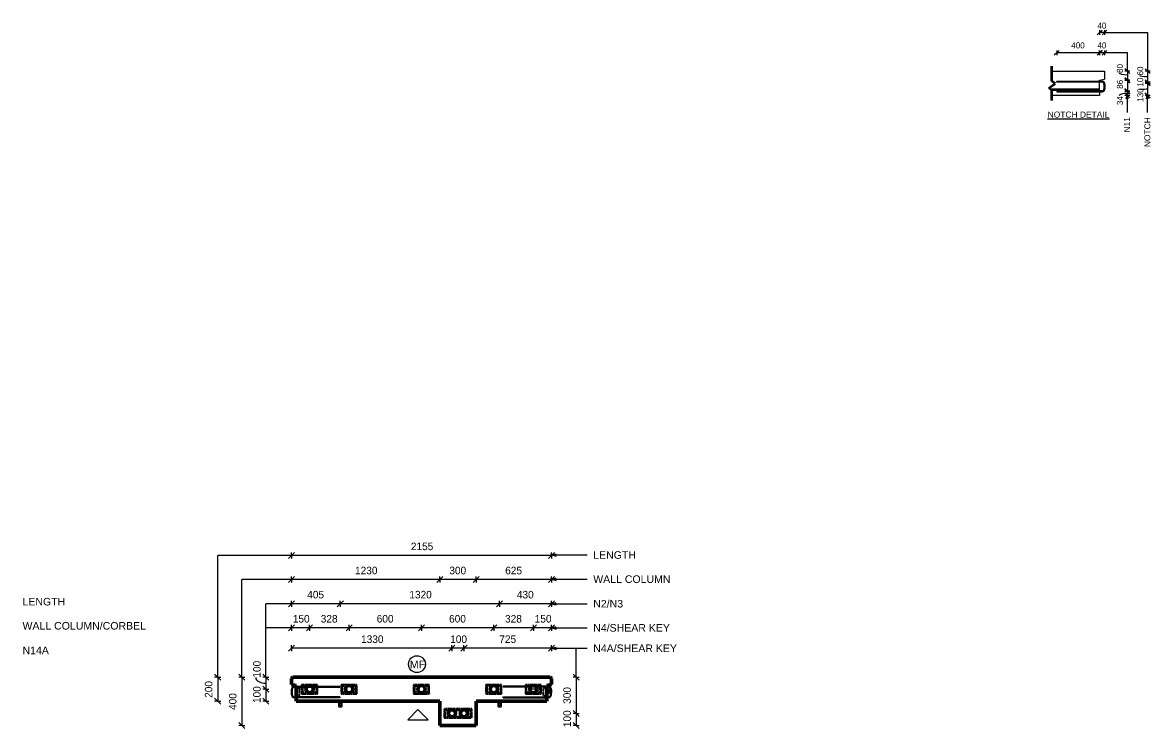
# Model space of a CAD drawing. Header units: millimetres. Extents: x 10540 to 36175, y -3467 to 18539.
# Drawn here: x 23626 to 32975, y 12689 to 18539 of the extents above; entities that cross this region are included whole.
import ezdxf

# ---------------------------------------------------------------- set-up
doc = ezdxf.new("R2010")
doc.units = ezdxf.units.MM
doc.linetypes.add('Dash', pattern=[6.36, 3.18, -3.18])
for name, color, linetype, lineweight in [('A-ANNO-DIMS', 211, 'Continuous', 9), ('A-ANNO-DIMS-25', 211, 'Continuous', 9), ('A-DETL', 90, 'Continuous', 18), ('A-DETL-MBND', 5, 'Continuous', 18), ('A-GENM', 13, 'Continuous', 18), ('A-WALL', 113, 'Continuous', 25), ('A-WALL-HDLN', 110, 'Dash', 25), ('G-ANNO-TEXT', 231, 'Continuous', 9), ('S-RBAR', 171, 'Continuous', 18)]:
    doc.layers.add(name, color=color, linetype=linetype, lineweight=lineweight)
doc.styles.add('Arial_1', font='arial.ttf', dxfattribs={"height": 62.5})
doc.styles.add('Arial_2', font='arial.ttf', dxfattribs={"height": 50})
doc.styles.add('Nirmala UI Semilight_1', font='NirmalaS.ttf', dxfattribs={"height": 62.5})
doc.styles.add('Nirmala UI Semilight_2', font='NirmalaS.ttf', dxfattribs={"height": 50})
doc.dimstyles.new('Arrow_Filled_-_2_5_NI_UI_3', dxfattribs={"dimscale": 304.8, "dimtxt": 65.460247, "dimasz": 0.164042, "dimexe": 0.082021, "dimexo": 0.0625, "dimgap": 0.082021, "dimtad": 1, "dimdec": 0, "dimzin": 0, "dimdsep": 46, "dimtxsty": 'Nirmala UI Semilight_1', "dimblk1": 'OBLIQUE', "dimblk2": 'OBLIQUE', "dimsah": 1, "dimcen": 0.09, "dimazin": 0, "dimtfac": 1, "dimtdec": 4, "dimtix": 1, "dimtmove": 0, "dimatfit": 3, "dimfxl": 0.082021, "dimfxlon": 1, "dimtvp": 1, "dimtolj": 1, "dimtzin": 0, "dimarcsym": 2})
doc.dimstyles.new('Arrow_Filled_-_2_5_NI_UI_4', dxfattribs={"dimscale": 304.8, "dimtxt": 65.460247, "dimasz": 0.164042, "dimexe": 0.082021, "dimexo": 0.0625, "dimgap": 0.082021, "dimtad": 1, "dimdec": 0, "dimzin": 0, "dimdsep": 46, "dimtxsty": 'Nirmala UI Semilight_1', "dimblk1": 'OBLIQUE', "dimblk2": 'OBLIQUE', "dimsah": 1, "dimcen": 0.09, "dimazin": 0, "dimtfac": 1, "dimtdec": 4, "dimtix": 1, "dimtmove": 1, "dimatfit": 3, "dimfxl": 0.082021, "dimfxlon": 1, "dimtvp": 1, "dimtolj": 1, "dimtzin": 0, "dimarcsym": 2})

# ---------------------------------------------------------------- blocks, each defined once
blk = doc.blocks.new('RR spread anchor face based - RR-SA-2_5-200-1726821-Elevation Top2')
at = {"layer": 'A-GENM'}
for p, q in [((16524.6, 12913.8), (16524.6, 12873.8)), ((16554.6, 12873.8), (16554.6, 12913.8)), ((16524.6, 12873.8), (16527.1, 12868.8)), ((16527.1, 12868.8), (16552.1, 12868.8)), ((16532.6, 12884.3), (16532.6, 12890.3)), ((16546.6, 12890.3), (16546.6, 12884.3)), ((16552.1, 12868.8), (16554.6, 12873.8))]:
    blk.add_line(p, q, dxfattribs=at)
for centre, start, end in [((16539.6, 12890.3), 0, 180), ((16539.6, 12884.3), 180, 0)]:
    blk.add_arc(centre, 7, start, end, dxfattribs=at)
blk = doc.blocks.new('RR spread anchor face based - RR-SA-2_5-200-2134315-Elevation Top2')
at = {"layer": 'A-GENM'}
for p, q in [((17845.1, 12913.8), (17845.1, 12873.8)), ((17875.1, 12873.8), (17875.1, 12913.8)), ((17845.1, 12873.8), (17847.6, 12868.8)), ((17847.6, 12868.8), (17872.6, 12868.8)), ((17853.1, 12884.3), (17853.1, 12890.3)), ((17867.1, 12890.3), (17867.1, 12884.3)), ((17872.6, 12868.8), (17875.1, 12873.8))]:
    blk.add_line(p, q, dxfattribs=at)
for centre, start, end in [((17860.1, 12890.3), 0, 180), ((17860.1, 12884.3), 180, 0)]:
    blk.add_arc(centre, 7, start, end, dxfattribs=at)
blk = doc.blocks.new('RR spread anchor face based - RR-SA-2_5-250-1726823-Elevation Top2')
at = {"layer": 'A-GENM'}
for p, q in [((18170, 13013.8), (18110.2, 13013.8)), ((18282.1, 13013.8), (18250.1, 13013.8)), ((18271.1, 13005.8), (18277.1, 13005.8)), ((18292.6, 13011.3), (18290.1, 13012.6)), ((18292.6, 12986.3), (18292.6, 13011.3)), ((18250.1, 12983.8), (18282.1, 12983.8)), ((18277.1, 12991.8), (18271.1, 12991.8)), ((18290.1, 12985.1), (18292.6, 12986.3))]:
    blk.add_line(p, q, dxfattribs=at)
for centre, start, end in [((18271.1, 12998.8), 90, 270), ((18277.1, 12998.8), 45, 90), ((18277.1, 12998.8), 270, 315)]:
    blk.add_arc(centre, 7, start, end, dxfattribs=at)
blk = doc.blocks.new('DIMBLOCK70-Elevation Top2')
at = {"layer": 'A-ANNO-DIMS-25'}
for p, q in [((27285.4, 13353.2), (27310.4, 13378.2)), ((27285.4, 13353.2), (27285.4, 13378.2)), ((28010.7, 13353.2), (28035.7, 13378.2)), ((28010.7, 13353.2), (28010.7, 13378.2)), ((27285.4, 13353.2), (27260.4, 13328.2)), ((28010.7, 13353.2), (27285.4, 13353.2)), ((27285.4, 13353.2), (27285.4, 13328.2)), ((28010.7, 13353.2), (27985.7, 13328.2)), ((28010.7, 13353.2), (28010.7, 13328.2))]:
    blk.add_line(p, q, dxfattribs=at)
at = {"layer": 'A-ANNO-DIMS-25', "color": 0, "insert": (27577.8, 13459.8), "char_height": 62.5, "width": 168.53, "attachment_point": 1, "line_spacing_factor": 1.142579, "style": 'Nirmala UI Semilight_1'}
blk.add_mtext('725', dxfattribs=at)
blk = doc.blocks.new('_Oblique')
at = {"color": 0, "linetype": 'ByBlock', "lineweight": -2}
blk.add_line((-0.5, -0.5), (0.5, 0.5), dxfattribs=at)
blk = doc.blocks.new('DIMBLOCK71-Elevation Top2')
at = {"layer": 'A-ANNO-DIMS-25'}
for p, q in [((27185.2, 13353.2), (27210.2, 13378.2)), ((27185.2, 13353.2), (27185.2, 13378.2)), ((27285.4, 13353.2), (27310.4, 13378.2)), ((27285.4, 13353.2), (27285.4, 13378.2)), ((27185.2, 13353.2), (27160.2, 13328.2)), ((27285.4, 13353.2), (27185.2, 13353.2)), ((27185.2, 13353.2), (27185.2, 13328.2)), ((27285.4, 13353.2), (27260.4, 13328.2)), ((27285.4, 13353.2), (27285.4, 13328.2))]:
    blk.add_line(p, q, dxfattribs=at)
at = {"layer": 'A-ANNO-DIMS-25', "color": 0, "insert": (27171, 13459.8), "char_height": 62.5, "width": 154.248, "attachment_point": 1, "line_spacing_factor": 1.142579, "style": 'Nirmala UI Semilight_1'}
blk.add_mtext('100', dxfattribs=at)
blk = doc.blocks.new('DIMBLOCK72-Elevation Top2')
at = {"layer": 'A-ANNO-DIMS-25'}
for p, q in [((25855.3, 13353.2), (25880.3, 13378.2)), ((25855.3, 13353.2), (25855.3, 13378.2)), ((27185.2, 13353.2), (27210.2, 13378.2)), ((27185.2, 13353.2), (27185.2, 13378.2)), ((25855.3, 13353.2), (25830.3, 13328.2)), ((27185.2, 13353.2), (25855.3, 13353.2)), ((25855.3, 13353.2), (25855.3, 13328.2)), ((27185.2, 13353.2), (27160.2, 13328.2)), ((27185.2, 13353.2), (27185.2, 13328.2))]:
    blk.add_line(p, q, dxfattribs=at)
at = {"layer": 'A-ANNO-DIMS-25', "color": 0, "insert": (26432.2, 13459.8), "char_height": 62.5, "width": 211.377, "attachment_point": 1, "line_spacing_factor": 1.142579, "style": 'Nirmala UI Semilight_1'}
blk.add_mtext('1330', dxfattribs=at)
blk = doc.blocks.new('DIMBLOCK73-Elevation Top2')
at = {"layer": 'A-ANNO-DIMS-25'}
for p, q in [((27860.7, 13522.4), (27835.7, 13497.4)), ((27860.7, 13522.4), (27885.7, 13547.4)), ((27860.7, 13522.4), (27860.7, 13547.4)), ((28010.7, 13522.4), (27860.7, 13522.4)), ((27860.7, 13522.4), (27860.7, 13497.4)), ((28010.7, 13522.4), (27985.7, 13497.4)), ((28010.7, 13522.4), (28035.7, 13547.4)), ((28010.7, 13522.4), (28010.7, 13547.4)), ((28010.7, 13522.4), (28010.7, 13497.4))]:
    blk.add_line(p, q, dxfattribs=at)
at = {"layer": 'A-ANNO-DIMS-25', "color": 0, "insert": (27871.4, 13628.9), "char_height": 62.5, "width": 154.248, "attachment_point": 1, "line_spacing_factor": 1.142579, "style": 'Nirmala UI Semilight_1'}
blk.add_mtext('150', dxfattribs=at)
blk = doc.blocks.new('DIMBLOCK74-Elevation Top2')
at = {"layer": 'A-ANNO-DIMS-25'}
for p, q in [((27533.2, 13522.4), (27508.2, 13497.4)), ((27533.2, 13522.4), (27558.2, 13547.4)), ((27533.2, 13522.4), (27533.2, 13547.4)), ((27860.7, 13522.4), (27533.2, 13522.4)), ((27533.2, 13522.4), (27533.2, 13497.4)), ((27860.7, 13522.4), (27835.7, 13497.4)), ((27860.7, 13522.4), (27885.7, 13547.4)), ((27860.7, 13522.4), (27860.7, 13547.4)), ((27860.7, 13522.4), (27860.7, 13497.4))]:
    blk.add_line(p, q, dxfattribs=at)
at = {"layer": 'A-ANNO-DIMS-25', "color": 0, "insert": (27625.5, 13628.9), "char_height": 62.5, "width": 171.387, "attachment_point": 1, "line_spacing_factor": 1.142579, "style": 'Nirmala UI Semilight_1'}
blk.add_mtext('328', dxfattribs=at)
blk = doc.blocks.new('DIMBLOCK75-Elevation Top2')
at = {"layer": 'A-ANNO-DIMS-25'}
for p, q in [((26933.2, 13522.4), (26908.2, 13497.4)), ((26933.2, 13522.4), (26958.2, 13547.4)), ((26933.2, 13522.4), (26933.2, 13547.4)), ((27533.2, 13522.4), (26933.2, 13522.4)), ((26933.2, 13522.4), (26933.2, 13497.4)), ((27533.2, 13522.4), (27508.2, 13497.4)), ((27533.2, 13522.4), (27558.2, 13547.4)), ((27533.2, 13522.4), (27533.2, 13547.4)), ((27533.2, 13522.4), (27533.2, 13497.4))]:
    blk.add_line(p, q, dxfattribs=at)
at = {"layer": 'A-ANNO-DIMS-25', "color": 0, "insert": (27161.8, 13628.9), "char_height": 62.5, "width": 171.387, "attachment_point": 1, "line_spacing_factor": 1.142579, "style": 'Nirmala UI Semilight_1'}
blk.add_mtext('600', dxfattribs=at)
blk = doc.blocks.new('DIMBLOCK76-Elevation Top2')
at = {"layer": 'A-ANNO-DIMS-25'}
for p, q in [((26333.2, 13522.4), (26308.2, 13497.4)), ((26333.2, 13522.4), (26358.2, 13547.4)), ((26333.2, 13522.4), (26333.2, 13547.4)), ((26933.2, 13522.4), (26333.2, 13522.4)), ((26333.2, 13522.4), (26333.2, 13497.4)), ((26933.2, 13522.4), (26908.2, 13497.4)), ((26933.2, 13522.4), (26958.2, 13547.4)), ((26933.2, 13522.4), (26933.2, 13547.4)), ((26933.2, 13522.4), (26933.2, 13497.4))]:
    blk.add_line(p, q, dxfattribs=at)
at = {"layer": 'A-ANNO-DIMS-25', "color": 0, "insert": (26561.8, 13628.9), "char_height": 62.5, "width": 171.387, "attachment_point": 1, "line_spacing_factor": 1.142579, "style": 'Nirmala UI Semilight_1'}
blk.add_mtext('600', dxfattribs=at)
blk = doc.blocks.new('DIMBLOCK77-Elevation Top2')
at = {"layer": 'A-ANNO-DIMS-25'}
for p, q in [((26005.7, 13522.4), (25980.7, 13497.4)), ((26005.7, 13522.4), (26030.7, 13547.4)), ((26005.7, 13522.4), (26005.7, 13547.4)), ((26333.2, 13522.4), (26005.7, 13522.4)), ((26005.7, 13522.4), (26005.7, 13497.4)), ((26333.2, 13522.4), (26308.2, 13497.4)), ((26333.2, 13522.4), (26358.2, 13547.4)), ((26333.2, 13522.4), (26333.2, 13547.4)), ((26333.2, 13522.4), (26333.2, 13497.4))]:
    blk.add_line(p, q, dxfattribs=at)
at = {"layer": 'A-ANNO-DIMS-25', "color": 0, "insert": (26098, 13628.9), "char_height": 62.5, "width": 171.387, "attachment_point": 1, "line_spacing_factor": 1.142579, "style": 'Nirmala UI Semilight_1'}
blk.add_mtext('328', dxfattribs=at)
blk = doc.blocks.new('DIMBLOCK78-Elevation Top2')
at = {"layer": 'A-ANNO-DIMS-25'}
for p, q in [((25855.3, 13522.4), (25830.3, 13497.4)), ((25855.3, 13522.4), (25880.3, 13547.4)), ((25855.3, 13522.4), (25855.3, 13547.4)), ((26005.7, 13522.4), (25855.3, 13522.4)), ((25855.3, 13522.4), (25855.3, 13497.4)), ((26005.7, 13522.4), (25980.7, 13497.4)), ((26005.7, 13522.4), (26030.7, 13547.4)), ((26005.7, 13522.4), (26005.7, 13547.4)), ((26005.7, 13522.4), (26005.7, 13497.4))]:
    blk.add_line(p, q, dxfattribs=at)
at = {"layer": 'A-ANNO-DIMS-25', "color": 0, "insert": (25866.2, 13628.9), "char_height": 62.5, "width": 154.248, "attachment_point": 1, "line_spacing_factor": 1.142579, "style": 'Nirmala UI Semilight_1'}
blk.add_mtext('150', dxfattribs=at)
blk = doc.blocks.new('DIMBLOCK79-Elevation Top2')
at = {"layer": 'A-ANNO-DIMS-25'}
for p, q in [((27580.7, 13722.4), (27605.7, 13747.4)), ((27580.7, 13722.4), (27580.7, 13747.4)), ((28010.7, 13722.4), (28035.7, 13747.4)), ((28010.7, 13722.4), (28010.7, 13747.4)), ((27580.7, 13722.4), (27555.7, 13697.4)), ((28010.7, 13722.4), (27580.7, 13722.4)), ((27580.7, 13722.4), (27580.7, 13697.4)), ((28010.7, 13722.4), (27985.7, 13697.4)), ((28010.7, 13722.4), (28010.7, 13697.4))]:
    blk.add_line(p, q, dxfattribs=at)
at = {"layer": 'A-ANNO-DIMS-25', "color": 0, "insert": (27723.7, 13828.9), "char_height": 62.5, "width": 172.815, "attachment_point": 1, "line_spacing_factor": 1.142579, "style": 'Nirmala UI Semilight_1'}
blk.add_mtext('430', dxfattribs=at)
blk = doc.blocks.new('DIMBLOCK80-Elevation Top2')
at = {"layer": 'A-ANNO-DIMS-25'}
for p, q in [((26260.3, 13722.4), (26285.3, 13747.4)), ((26260.3, 13722.4), (26260.3, 13747.4)), ((27580.7, 13722.4), (27605.7, 13747.4)), ((27580.7, 13722.4), (27580.7, 13747.4)), ((26260.3, 13722.4), (26235.3, 13697.4)), ((27580.7, 13722.4), (26260.3, 13722.4)), ((26260.3, 13722.4), (26260.3, 13697.4)), ((27580.7, 13722.4), (27555.7, 13697.4)), ((27580.7, 13722.4), (27580.7, 13697.4))]:
    blk.add_line(p, q, dxfattribs=at)
at = {"layer": 'A-ANNO-DIMS-25', "color": 0, "insert": (26832.4, 13828.9), "char_height": 62.5, "width": 211.377, "attachment_point": 1, "line_spacing_factor": 1.142579, "style": 'Nirmala UI Semilight_1'}
blk.add_mtext('1320', dxfattribs=at)
blk = doc.blocks.new('DIMBLOCK81-Elevation Top2')
at = {"layer": 'A-ANNO-DIMS-25'}
for p, q in [((25855.3, 13722.4), (25880.3, 13747.4)), ((25855.3, 13722.4), (25855.3, 13747.4)), ((26260.3, 13722.4), (26285.3, 13747.4)), ((26260.3, 13722.4), (26260.3, 13747.4)), ((25855.3, 13722.4), (25830.3, 13697.4)), ((26260.3, 13722.4), (25855.3, 13722.4)), ((25855.3, 13722.4), (25855.3, 13697.4)), ((26260.3, 13722.4), (26235.3, 13697.4)), ((26260.3, 13722.4), (26260.3, 13697.4))]:
    blk.add_line(p, q, dxfattribs=at)
at = {"layer": 'A-ANNO-DIMS-25', "color": 0, "insert": (25985.8, 13828.9), "char_height": 62.5, "width": 172.815, "attachment_point": 1, "line_spacing_factor": 1.142579, "style": 'Nirmala UI Semilight_1'}
blk.add_mtext('405', dxfattribs=at)
blk = doc.blocks.new('DIMBLOCK82-Elevation Top2')
at = {"layer": 'A-ANNO-DIMS-25'}
for p, q in [((27385.4, 13922.4), (27410.4, 13947.4)), ((27385.4, 13922.4), (27385.4, 13947.4)), ((28010.7, 13922.4), (28035.7, 13947.4)), ((28010.7, 13922.4), (28010.7, 13947.4)), ((27385.4, 13922.4), (27360.4, 13897.4)), ((28010.7, 13922.4), (27385.4, 13922.4)), ((27385.4, 13922.4), (27385.4, 13897.4)), ((28010.7, 13922.4), (27985.7, 13897.4)), ((28010.7, 13922.4), (28010.7, 13897.4))]:
    blk.add_line(p, q, dxfattribs=at)
at = {"layer": 'A-ANNO-DIMS-25', "color": 0, "insert": (27626.7, 14028.9), "char_height": 62.5, "width": 171.387, "attachment_point": 1, "line_spacing_factor": 1.142579, "style": 'Nirmala UI Semilight_1'}
blk.add_mtext('625', dxfattribs=at)
blk = doc.blocks.new('DIMBLOCK83-Elevation Top2')
at = {"layer": 'A-ANNO-DIMS-25'}
for p, q in [((27085.2, 13922.4), (27110.2, 13947.4)), ((27085.2, 13922.4), (27085.2, 13947.4)), ((27385.4, 13922.4), (27410.4, 13947.4)), ((27385.4, 13922.4), (27385.4, 13947.4)), ((27085.2, 13922.4), (27060.2, 13897.4)), ((27385.4, 13922.4), (27085.2, 13922.4)), ((27085.2, 13922.4), (27085.2, 13897.4)), ((27385.4, 13922.4), (27360.4, 13897.4)), ((27385.4, 13922.4), (27385.4, 13897.4))]:
    blk.add_line(p, q, dxfattribs=at)
at = {"layer": 'A-ANNO-DIMS-25', "color": 0, "insert": (27163.9, 14028.9), "char_height": 62.5, "width": 171.387, "attachment_point": 1, "line_spacing_factor": 1.142579, "style": 'Nirmala UI Semilight_1'}
blk.add_mtext('300', dxfattribs=at)
blk = doc.blocks.new('DIMBLOCK84-Elevation Top2')
at = {"layer": 'A-ANNO-DIMS-25'}
for p, q in [((25855.3, 13922.4), (25880.3, 13947.4)), ((25855.3, 13922.4), (25855.3, 13947.4)), ((27085.2, 13922.4), (27110.2, 13947.4)), ((27085.2, 13922.4), (27085.2, 13947.4)), ((25855.3, 13922.4), (25830.3, 13897.4)), ((27085.2, 13922.4), (25855.3, 13922.4)), ((25855.3, 13922.4), (25855.3, 13897.4)), ((27085.2, 13922.4), (27060.2, 13897.4)), ((27085.2, 13922.4), (27085.2, 13897.4))]:
    blk.add_line(p, q, dxfattribs=at)
at = {"layer": 'A-ANNO-DIMS-25', "color": 0, "insert": (26382.2, 14028.9), "char_height": 62.5, "width": 211.377, "attachment_point": 1, "line_spacing_factor": 1.142579, "style": 'Nirmala UI Semilight_1'}
blk.add_mtext('1230', dxfattribs=at)
blk = doc.blocks.new('DIMBLOCK85-Elevation Top2')
at = {"layer": 'A-ANNO-DIMS-25'}
for p, q in [((25855.3, 14122.4), (25830.3, 14097.4)), ((25855.3, 14122.4), (25880.3, 14147.4)), ((25855.3, 14122.4), (25855.3, 14147.4)), ((28010.7, 14122.4), (25855.3, 14122.4)), ((25855.3, 14122.4), (25855.3, 14097.4)), ((28010.7, 14122.4), (27985.7, 14097.4)), ((28010.7, 14122.4), (28035.7, 14147.4)), ((28010.7, 14122.4), (28010.7, 14147.4)), ((28010.7, 14122.4), (28010.7, 14097.4))]:
    blk.add_line(p, q, dxfattribs=at)
at = {"layer": 'A-ANNO-DIMS-25', "color": 0, "insert": (26844.9, 14228.9), "char_height": 62.5, "width": 211.377, "attachment_point": 1, "line_spacing_factor": 1.142579, "style": 'Nirmala UI Semilight_1'}
blk.add_mtext('2155', dxfattribs=at)
blk = doc.blocks.new('DIMBLOCK86-Elevation Top2')
at = {"layer": 'A-ANNO-DIMS-25'}
for p, q in [((28215.2, 13113.8), (28190.2, 13138.8)), ((28215.2, 13113.8), (28190.2, 13113.8)), ((28215.2, 13113.8), (28215.2, 12813.8)), ((28215.2, 13113.8), (28240.2, 13088.8)), ((28215.2, 13113.8), (28240.2, 13113.8)), ((28215.2, 12813.8), (28190.2, 12838.8)), ((28215.2, 12813.8), (28190.2, 12813.8)), ((28215.2, 12813.8), (28240.2, 12788.8)), ((28215.2, 12813.8), (28240.2, 12813.8))]:
    blk.add_line(p, q, dxfattribs=at)
at = {"layer": 'A-ANNO-DIMS-25', "color": 0, "insert": (28108.6, 12892.4), "char_height": 62.5, "width": 171.387, "attachment_point": 1, "rotation": 90, "line_spacing_factor": 1.142579, "style": 'Nirmala UI Semilight_1'}
blk.add_mtext('300', dxfattribs=at)
blk = doc.blocks.new('DIMBLOCK87-Elevation Top2')
at = {"layer": 'A-ANNO-DIMS-25'}
for p, q in [((28215.2, 12813.8), (28190.2, 12838.8)), ((28215.2, 12813.8), (28190.2, 12813.8)), ((28215.2, 12813.8), (28215.2, 12713.8)), ((28215.2, 12813.8), (28240.2, 12788.8)), ((28215.2, 12813.8), (28240.2, 12813.8)), ((28215.2, 12713.8), (28190.2, 12738.8)), ((28215.2, 12713.8), (28190.2, 12713.8)), ((28215.2, 12713.8), (28240.2, 12688.8)), ((28215.2, 12713.8), (28240.2, 12713.8))]:
    blk.add_line(p, q, dxfattribs=at)
at = {"layer": 'A-ANNO-DIMS-25', "color": 0, "insert": (28108.6, 12699.5), "char_height": 62.5, "width": 154.248, "attachment_point": 1, "rotation": 90, "line_spacing_factor": 1.142579, "style": 'Nirmala UI Semilight_1'}
blk.add_mtext('100', dxfattribs=at)
blk = doc.blocks.new('DIMBLOCK88-Elevation Top2')
at = {"layer": 'A-ANNO-DIMS-25'}
for p, q in [((25643.7, 13113.8), (25618.7, 13138.8)), ((25643.7, 13113.8), (25618.7, 13113.8)), ((25643.7, 13113.8), (25643.7, 13013.8)), ((25643.7, 13113.8), (25668.7, 13088.8)), ((25643.7, 13113.8), (25668.7, 13113.8)), ((25643.7, 13013.8), (25618.7, 13038.8)), ((25643.7, 13013.8), (25618.7, 13013.8)), ((25643.7, 13013.8), (25668.7, 12988.8)), ((25643.7, 13013.8), (25668.7, 13013.8))]:
    blk.add_line(p, q, dxfattribs=at)
blk.add_ellipse((25643.7, 13109.9), major_axis=(84.5, 0), ratio=0.545754, start_param=3.141593, end_param=4.712389, dxfattribs=at)
at = {"layer": 'A-ANNO-DIMS-25', "color": 0, "insert": (25537.2, 13109.9), "char_height": 62.5, "width": 154.248, "attachment_point": 1, "rotation": 90, "line_spacing_factor": 1.142579, "style": 'Nirmala UI Semilight_1'}
blk.add_mtext('100', dxfattribs=at)
blk = doc.blocks.new('DIMBLOCK89-Elevation Top2')
at = {"layer": 'A-ANNO-DIMS-25'}
for p, q in [((25643.7, 13013.8), (25618.7, 13038.8)), ((25643.7, 13013.8), (25618.7, 13013.8)), ((25643.7, 13013.8), (25643.7, 12913.8)), ((25643.7, 13013.8), (25668.7, 12988.8)), ((25643.7, 13013.8), (25668.7, 13013.8)), ((25643.7, 12913.8), (25618.7, 12938.8)), ((25643.7, 12913.8), (25618.7, 12913.8)), ((25643.7, 12913.8), (25668.7, 12888.8)), ((25643.7, 12913.8), (25668.7, 12913.8))]:
    blk.add_line(p, q, dxfattribs=at)
at = {"layer": 'A-ANNO-DIMS-25', "color": 0, "insert": (25537.2, 12899.5), "char_height": 62.5, "width": 154.248, "attachment_point": 1, "rotation": 90, "line_spacing_factor": 1.142579, "style": 'Nirmala UI Semilight_1'}
blk.add_mtext('100', dxfattribs=at)
blk = doc.blocks.new('DIMBLOCK90-Elevation Top2')
at = {"layer": 'A-ANNO-DIMS-25'}
for p, q in [((25443.7, 13113.8), (25418.7, 13138.8)), ((25443.7, 13113.8), (25418.7, 13113.8)), ((25443.7, 13113.8), (25443.7, 12713.8)), ((25443.7, 13113.8), (25468.7, 13088.8)), ((25443.7, 13113.8), (25468.7, 13113.8)), ((25443.7, 12713.8), (25418.7, 12738.8)), ((25443.7, 12713.8), (25418.7, 12713.8)), ((25443.7, 12713.8), (25468.7, 12688.8)), ((25443.7, 12713.8), (25468.7, 12713.8))]:
    blk.add_line(p, q, dxfattribs=at)
at = {"layer": 'A-ANNO-DIMS-25', "color": 0, "insert": (25337.2, 12841.8), "char_height": 62.5, "width": 172.815, "attachment_point": 1, "rotation": 90, "line_spacing_factor": 1.142579, "style": 'Nirmala UI Semilight_1'}
blk.add_mtext('400', dxfattribs=at)
blk = doc.blocks.new('DIMBLOCK91-Elevation Top2')
at = {"layer": 'A-ANNO-DIMS-25'}
for p, q in [((25243.7, 13113.8), (25218.7, 13138.8)), ((25243.7, 13113.8), (25218.7, 13113.8)), ((25243.7, 13113.8), (25243.7, 12913.8)), ((25243.7, 13113.8), (25268.7, 13088.8)), ((25243.7, 13113.8), (25268.7, 13113.8)), ((25243.7, 12913.8), (25218.7, 12938.8)), ((25243.7, 12913.8), (25218.7, 12913.8)), ((25243.7, 12913.8), (25268.7, 12888.8)), ((25243.7, 12913.8), (25268.7, 12913.8))]:
    blk.add_line(p, q, dxfattribs=at)
at = {"layer": 'A-ANNO-DIMS-25', "color": 0, "insert": (25137.2, 12942.4), "char_height": 62.5, "width": 171.387, "attachment_point": 1, "rotation": 90, "line_spacing_factor": 1.142579, "style": 'Nirmala UI Semilight_1'}
blk.add_mtext('200', dxfattribs=at)

msp = doc.modelspace()

# ---------------------------------------------------------------- linework, layer by layer
at = {"layer": 'A-DETL', "color": 7}
for p, q in [((32554, 18456.1), (32534, 18436.1)), ((32554, 18456.1), (32574, 18476.1)), ((32554, 18476.1), (32554, 18456.1)), ((32594, 18456.1), (32554, 18456.1)), ((32554, 18456.1), (32554, 18436.1)), ((32594, 18456.1), (32574, 18436.1)), ((32614, 18476.1), (32594, 18456.1)), ((32594, 18476.1), (32594, 18456.1)), ((32594, 18456.1), (32594, 18436.1)), ((32594, 18456.1), (32952.2, 18456.1)), ((32952.2, 18456.1), (32952.2, 18135.4)), ((32198, 18287.5), (32178, 18267.5)), ((32198, 18307.5), (32198, 18287.5)), ((32198, 18287.5), (32218, 18307.5)), ((32554, 18287.5), (32198, 18287.5)), ((32198, 18287.5), (32198, 18267.5)), ((32554, 18287.5), (32534, 18267.5)), ((32534, 18267.5), (32554, 18287.5)), ((32554, 18287.5), (32554, 18307.5)), ((32554, 18307.5), (32554, 18287.5)), ((32554, 18287.5), (32574, 18307.5)), ((32574, 18307.5), (32554, 18287.5)), ((32594, 18287.5), (32554, 18287.5)), ((32554, 18287.5), (32554, 18267.5)), ((32554, 18267.5), (32554, 18287.5)), ((32574, 18267.5), (32594, 18287.5)), ((32594, 18307.5), (32594, 18287.5)), ((32594, 18287.5), (32614, 18307.5)), ((32594, 18287.5), (32594, 18267.5)), ((32783.9, 18287.5), (32594, 18287.5)), ((32783.9, 18135.4), (32783.9, 18287.5)), ((32783.9, 18135.4), (32763.9, 18155.4)), ((32952.2, 18135.4), (32932.2, 18155.4)), ((32159, 18135.4), (32594, 18135.4)), ((32198, 18044.1), (32198, 18052.1)), ((32198, 18052.1), (32574, 18052.1)), ((32574, 18044.1), (32198, 18044.1)), ((32554, 18060.4), (32594, 18070.4)), ((32554, 17973.4), (32554, 18060.4)), ((32594, 18135.4), (32594, 18070.4)), ((32783.9, 18135.4), (32763.9, 18135.4)), ((32783.9, 18060.6), (32763.9, 18080.6)), ((32763.9, 18080.6), (32783.9, 18060.6)), ((32783.9, 18060.6), (32763.9, 18060.6)), ((32763.9, 18060.6), (32783.9, 18060.6)), ((32803.9, 18115.4), (32783.9, 18135.4)), ((32783.9, 18135.4), (32783.9, 18060.6)), ((32803.9, 18135.4), (32783.9, 18135.4)), ((32783.9, 18060.6), (32803.9, 18060.6)), ((32803.9, 18060.6), (32783.9, 18060.6)), ((32783.9, 18060.6), (32803.9, 18040.6)), ((32803.9, 18040.6), (32783.9, 18060.6)), ((32783.9, 18060.6), (32783.9, 17969.4)), ((32952.2, 18135.4), (32932.2, 18135.4)), ((32952.2, 18045.4), (32932.2, 18065.4)), ((32932.2, 18065.4), (32952.2, 18045.4)), ((32952.2, 18035.4), (32932.2, 18055.4)), ((32932.2, 18055.4), (32952.2, 18035.4)), ((32952.2, 18045.4), (32932.2, 18045.4)), ((32932.2, 18045.4), (32952.2, 18045.4)), ((32972.2, 18115.4), (32952.2, 18135.4)), ((32952.2, 18135.4), (32952.2, 18045.4)), ((32972.2, 18135.4), (32952.2, 18135.4)), ((32952.2, 18045.4), (32972.2, 18045.4)), ((32972.2, 18045.4), (32952.2, 18045.4)), ((32952.2, 18045.4), (32972.2, 18025.4)), ((32972.2, 18025.4), (32952.2, 18045.4)), ((32952.2, 18045.4), (32952.2, 18035.4)), ((32554, 17985.6), (32148, 17985.6)), ((32554, 17975.6), (32159, 17975.6)), ((32574, 17973.4), (32198, 17973.4)), ((32198, 17973.4), (32198, 17965.4)), ((32198, 17965.4), (32574, 17965.4)), ((32554, 17965.4), (32554, 17935.4)), ((32590, 18028.1), (32590, 17989.4)), ((32598, 18028.1), (32598, 17989.4)), ((32783.9, 17969.4), (32763.9, 17989.4)), ((32763.9, 17989.4), (32783.9, 17969.4)), ((32783.9, 17969.4), (32763.9, 17969.4)), ((32763.9, 17969.4), (32783.9, 17969.4)), ((32783.9, 17935.4), (32763.9, 17955.4)), ((32783.9, 17969.4), (32803.9, 17969.4)), ((32803.9, 17969.4), (32783.9, 17969.4)), ((32783.9, 17969.4), (32803.9, 17949.4)), ((32803.9, 17949.4), (32783.9, 17969.4)), ((32783.9, 17969.4), (32783.9, 17935.4)), ((32952.2, 18035.4), (32932.2, 18035.4)), ((32932.2, 18035.4), (32952.2, 18035.4)), ((32952.2, 17935.4), (32932.2, 17955.4)), ((32952.2, 18035.4), (32972.2, 18035.4)), ((32972.2, 18035.4), (32952.2, 18035.4)), ((32952.2, 18035.4), (32972.2, 18015.4)), ((32972.2, 18015.4), (32952.2, 18035.4)), ((32952.2, 18035.4), (32952.2, 17935.4)), ((32554, 17935.4), (32159, 17935.4)), ((32783.9, 17935.4), (32763.9, 17935.4)), ((32772.9, 17906.5), (32781, 17936.5)), ((32781, 17936.5), (32781, 17796)), ((32781, 17936.5), (32789, 17906.5)), ((32803.9, 17935.4), (32783.9, 17935.4)), ((32783.9, 17935.4), (32803.9, 17915.4)), ((32952.2, 17935.4), (32932.2, 17935.4)), ((32941.3, 17906.5), (32949.3, 17936.5)), ((32949.3, 17936.5), (32949.3, 17796)), ((32949.3, 17936.5), (32957.3, 17906.5)), ((32972.2, 17935.4), (32952.2, 17935.4)), ((32952.2, 17935.4), (32972.2, 17915.4)), ((32781, 17796), (32781, 17794.6)), ((32949.3, 17796), (32949.3, 17794.7))]:
    msp.add_line(p, q, dxfattribs=at)
at = {"layer": 'A-DETL', "color": 250, "lineweight": 35}
for p, q in [((32159, 18053.5), (32159, 18177.5)), ((32184.4, 18034.5), (32159, 18053.5)), ((32133.6, 17996.4), (32184.4, 18034.5)), ((32159, 17977.3), (32133.6, 17996.4)), ((32159, 17892.3), (32159, 17977.3))]:
    msp.add_line(p, q, dxfattribs=at)
at = {"layer": 'A-DETL', "color": 7}
for centre, radius, start, end in [((32574, 18028.1), 24, 0, 90), ((32574, 18028.1), 16, 0, 90), ((32574, 17989.4), 16, 270, 0), ((32574, 17989.4), 24, 270, 0)]:
    msp.add_arc(centre, radius, start, end, dxfattribs=at)
for centre, ratio, start_param, end_param in [((32783.9, 18120.9), 0.209345, 3.141593, 4.712389), ((32952.2, 18100.5), 0.149102, 3.141593, 4.712389), ((32783.9, 17931.8), 0.305683, 1.570796, 3.141593), ((32952.2, 17984.5), 0.013219, 1.570796, 3.141593)]:
    msp.add_ellipse(centre, major_axis=(67.6, 0), ratio=ratio, start_param=start_param, end_param=end_param, dxfattribs=at)
at = {"layer": 'A-DETL-MBND'}
for p, q in [((25243.7, 13113.8), (25243.7, 14122.4)), ((25855.3, 14122.4), (25243.7, 14122.4)), ((25443.7, 13113.8), (25443.7, 13922.4)), ((25855.3, 13922.4), (25443.7, 13922.4)), ((25643.7, 13113.8), (25643.7, 13722.4)), ((25855.3, 13722.4), (25643.7, 13722.4)), ((25855.3, 13522.4), (25643.7, 13522.4)), ((28215.2, 13113.8), (28215.2, 13353.8)), ((26903.5, 12844.5), (26818.7, 12759.7)), ((26988.4, 12759.7), (26903.5, 12844.5)), ((26818.7, 12759.7), (26988.4, 12759.7))]:
    msp.add_line(p, q, dxfattribs=at)
msp.add_circle((26895.5, 13221.1), 70, dxfattribs=at)
at = {"layer": 'A-WALL', "lineweight": 50}
for p, q in [((25865.3, 13113.8), (25855.3, 13103.8)), ((25855.3, 13103.8), (25855.3, 13053.8)), ((28000.7, 13113.8), (25865.3, 13113.8)), ((28010.7, 13103.8), (28000.7, 13113.8)), ((28010.7, 13053.8), (28010.7, 13103.8)), ((25855.3, 13053.8), (25895.3, 13043.8)), ((25895.3, 13043.8), (25895.3, 13037.8)), ((25895.3, 13029.8), (25895.3, 12951.7)), ((27970.7, 13043.8), (28010.7, 13053.8)), ((27970.7, 13037.8), (27970.7, 13043.8)), ((27970.7, 12951.7), (27970.7, 13029.8)), ((25895.3, 12943.7), (25895.3, 12913.8)), ((25895.3, 12913.8), (27085.2, 12913.8)), ((27085.2, 12913.8), (27085.2, 12713.8)), ((27385.4, 12913.8), (27970.7, 12913.8)), ((27385.4, 12713.8), (27385.4, 12913.8)), ((27970.7, 12913.8), (27970.7, 12943.7)), ((27085.2, 12713.8), (27385.4, 12713.8))]:
    msp.add_line(p, q, dxfattribs=at)
for centre, start, end in [((26005.7, 13013.8), 147.51595, 270), ((26005.7, 13013.8), 90, 126), ((26005.7, 13013.8), 54, 90), ((26005.7, 13013.8), 270, 32.48405), ((26333.2, 13013.8), 90, 270), ((26333.2, 13013.8), 270, 90), ((26933.2, 13013.8), 90, 270), ((26933.2, 13013.8), 270, 90), ((27533.2, 13013.8), 90, 270), ((27533.2, 13013.8), 270, 90), ((27860.7, 13013.8), 147.51595, 270), ((27860.7, 13013.8), 90, 126), ((27860.7, 13013.8), 54, 90), ((27860.7, 13013.8), 270, 32.48405), ((27185.2, 12813.8), 90, 270), ((27185.2, 12813.8), 270, 90), ((27285.4, 12813.8), 90, 270), ((27285.4, 12813.8), 270, 90)]:
    msp.add_arc(centre, 30, start, end, dxfattribs=at)
at = {"layer": 'A-WALL-HDLN'}
for p, q in [((25899, 13029.8), (25920.3, 13021.3)), ((25920.3, 13021.3), (25920.3, 12961.3)), ((26069.8, 13051.3), (25939.8, 13051.3)), ((25939.8, 13051.3), (25939.8, 13037.8)), ((25949.8, 13041.3), (25939.8, 13051.3)), ((25939.8, 13029.8), (25939.8, 12976.3)), ((25949.8, 13041.3), (25993.7, 13041.3)), ((25949.8, 13037.8), (25949.8, 13041.3)), ((25949.8, 12986.3), (25949.8, 13029.8)), ((26017.7, 13041.3), (26059.8, 13041.3)), ((26059.8, 13041.3), (26069.8, 13051.3)), ((26059.8, 13041.3), (26059.8, 13037.8)), ((26059.8, 13029.8), (26059.8, 12986.3)), ((26069.8, 13037.8), (26069.8, 13051.3)), ((26069.8, 12976.3), (26069.8, 13029.8)), ((26397.3, 13051.3), (26267.3, 13051.3)), ((26267.3, 13051.3), (26267.3, 12976.3)), ((26277.3, 13041.3), (26267.3, 13051.3)), ((26277.3, 13041.3), (26321.2, 13041.3)), ((26277.3, 12986.3), (26277.3, 13041.3)), ((26345.2, 13041.3), (26387.3, 13041.3)), ((26387.3, 13041.3), (26397.3, 13051.3)), ((26387.3, 13041.3), (26387.3, 12986.3)), ((26397.3, 12976.3), (26397.3, 13051.3)), ((26997.3, 13051.3), (26867.3, 13051.3)), ((26867.3, 13051.3), (26867.3, 12976.3)), ((26877.3, 13041.3), (26867.3, 13051.3)), ((26877.3, 13041.3), (26921.2, 13041.3)), ((26877.3, 12986.3), (26877.3, 13041.3)), ((26945.2, 13041.3), (26987.3, 13041.3)), ((26987.3, 13041.3), (26997.3, 13051.3)), ((26987.3, 13041.3), (26987.3, 12986.3)), ((26997.3, 12976.3), (26997.3, 13051.3)), ((27597.3, 13051.3), (27467.3, 13051.3)), ((27467.3, 13051.3), (27467.3, 12976.3)), ((27477.3, 13041.3), (27467.3, 13051.3)), ((27477.3, 13041.3), (27521.2, 13041.3)), ((27477.3, 12986.3), (27477.3, 13041.3)), ((27545.2, 13041.3), (27587.3, 13041.3)), ((27587.3, 13041.3), (27597.3, 13051.3)), ((27587.3, 13041.3), (27587.3, 12986.3)), ((27597.3, 12976.3), (27597.3, 13051.3)), ((27924.8, 13051.3), (27794.8, 13051.3)), ((27794.8, 13051.3), (27794.8, 13037.8)), ((27804.8, 13041.3), (27794.8, 13051.3)), ((27794.8, 13029.8), (27794.8, 12976.3)), ((27804.8, 13041.3), (27848.7, 13041.3)), ((27804.8, 13037.8), (27804.8, 13041.3)), ((27804.8, 12986.3), (27804.8, 13029.8)), ((27872.7, 13041.3), (27914.8, 13041.3)), ((27914.8, 13041.3), (27924.8, 13051.3)), ((27914.8, 13041.3), (27914.8, 13037.8)), ((27914.8, 13029.8), (27914.8, 12986.3)), ((27924.8, 13037.8), (27924.8, 13051.3)), ((27924.8, 12976.3), (27924.8, 13029.8)), ((27945.7, 13021.3), (27967, 13029.8)), ((27945.7, 12961.3), (27945.7, 13021.3)), ((25920.3, 12961.3), (25896.2, 12951.7)), ((25939.8, 12976.3), (25949.8, 12986.3)), ((25939.8, 12976.3), (26069.8, 12976.3)), ((25993.7, 12986.3), (25949.8, 12986.3)), ((26059.8, 12986.3), (26017.7, 12986.3)), ((26059.8, 12986.3), (26069.8, 12976.3)), ((26267.3, 12976.3), (26277.3, 12986.3)), ((26267.3, 12976.3), (26397.3, 12976.3)), ((26321.2, 12986.3), (26277.3, 12986.3)), ((26387.3, 12986.3), (26345.2, 12986.3)), ((26387.3, 12986.3), (26397.3, 12976.3)), ((26867.3, 12976.3), (26877.3, 12986.3)), ((26867.3, 12976.3), (26997.3, 12976.3)), ((26921.2, 12986.3), (26877.3, 12986.3)), ((26987.3, 12986.3), (26945.2, 12986.3)), ((26987.3, 12986.3), (26997.3, 12976.3)), ((27467.3, 12976.3), (27477.3, 12986.3)), ((27467.3, 12976.3), (27597.3, 12976.3)), ((27521.2, 12986.3), (27477.3, 12986.3)), ((27587.3, 12986.3), (27545.2, 12986.3)), ((27587.3, 12986.3), (27597.3, 12976.3)), ((27794.8, 12976.3), (27804.8, 12986.3)), ((27794.8, 12976.3), (27924.8, 12976.3)), ((27848.7, 12986.3), (27804.8, 12986.3)), ((27914.8, 12986.3), (27872.7, 12986.3)), ((27914.8, 12986.3), (27924.8, 12976.3)), ((27969.8, 12951.7), (27945.7, 12961.3)), ((27350.4, 12851.3), (27120.2, 12851.3)), ((27120.2, 12851.3), (27120.2, 12776.3)), ((27130.2, 12841.3), (27120.2, 12851.3)), ((27130.2, 12841.3), (27173.2, 12841.3)), ((27130.2, 12786.3), (27130.2, 12841.3)), ((27197.2, 12841.3), (27273.4, 12841.3)), ((27297.4, 12841.3), (27340.4, 12841.3)), ((27350.4, 12851.3), (27340.4, 12841.3)), ((27340.4, 12841.3), (27340.4, 12786.3)), ((27350.4, 12776.3), (27350.4, 12851.3)), ((27120.2, 12776.3), (27130.2, 12786.3)), ((27120.2, 12776.3), (27350.4, 12776.3)), ((27173.2, 12786.3), (27130.2, 12786.3)), ((27273.4, 12786.3), (27197.2, 12786.3)), ((27340.4, 12786.3), (27297.4, 12786.3)), ((27340.4, 12786.3), (27350.4, 12776.3))]:
    msp.add_line(p, q, dxfattribs=at)
at = {"layer": 'G-ANNO-TEXT', "color": 10}
for p, q in [((28010.7, 14126.2), (28048.2, 14136.2)), ((28010.7, 14126.2), (28048.2, 14116.1)), ((28010.7, 14126.2), (28306.6, 14126.2)), ((28010.7, 13926.2), (28048.2, 13936.2)), ((28010.7, 13926.2), (28048.2, 13916.1)), ((28010.7, 13926.2), (28306.6, 13926.2)), ((28010.7, 13722.4), (28048.2, 13732.5)), ((28010.7, 13722.4), (28048.2, 13712.4)), ((28010.7, 13722.4), (28306.7, 13722.4)), ((28010.7, 13522.3), (28048.2, 13532.4)), ((28010.7, 13522.3), (28048.2, 13512.3)), ((28010.7, 13522.3), (28306.7, 13522.3)), ((28010.7, 13353.2), (28048.2, 13363.3)), ((28010.7, 13353.2), (28048.2, 13343.2)), ((28010.7, 13353.2), (28306.7, 13353.2))]:
    msp.add_line(p, q, dxfattribs=at)
at = {"layer": 'S-RBAR'}
for p, q in [((25855.3, 12967.7), (25855.3, 13013.8)), ((25863.3, 12967.7), (25863.3, 13013.8)), ((25879.3, 13037.8), (26255.3, 13037.8)), ((25879.3, 13029.8), (26255.3, 13029.8)), ((26255.3, 13029.8), (26255.3, 13037.8)), ((27986.7, 13037.8), (27610.7, 13037.8)), ((27610.7, 13037.8), (27610.7, 13029.8)), ((27986.7, 13029.8), (27610.7, 13029.8)), ((28002.7, 12967.7), (28002.7, 13013.8)), ((28010.7, 12967.7), (28010.7, 13013.8)), ((26255.3, 12951.7), (25879.3, 12951.7)), ((26255.3, 12943.7), (25879.3, 12943.7)), ((26255.3, 12951.7), (26255.3, 12943.7)), ((27610.7, 12951.7), (27986.7, 12951.7)), ((27610.7, 12943.7), (27610.7, 12951.7)), ((27610.7, 12943.7), (27986.7, 12943.7))]:
    msp.add_line(p, q, dxfattribs=at)
for centre, radius, start, end in [((25879.3, 13013.8), 24, 90, 180), ((25879.3, 13013.8), 16, 90, 180), ((27986.7, 13013.8), 24, 0, 90), ((27986.7, 13013.8), 16, 0, 90), ((25879.3, 12967.7), 24, 180, 270), ((25879.3, 12967.7), 16, 180, 270), ((27986.7, 12967.7), 16, 270, 0), ((27986.7, 12967.7), 24, 270, 360)]:
    msp.add_arc(centre, radius, start, end, dxfattribs=at)

# ---------------------------------------------------------------- block references
at = {"layer": 'A-GENM'}
for name in ['RR spread anchor face based - RR-SA-2_5-250-1726823-Elevation Top2', 'RR spread anchor face based - RR-SA-2_5-200-1726821-Elevation Top2', 'RR spread anchor face based - RR-SA-2_5-200-2134315-Elevation Top2']:
    msp.add_blockref(name, (9720.6, 0), dxfattribs=at)

# ---------------------------------------------------------------- texts
at = {"layer": 'G-ANNO-TEXT', "color": 7, "char_height": 50, "attachment_point": 1}
for s, insert, width, style in [('40', (32535.4, 18538), 91.392, 'Nirmala UI Semilight_2'), ('400', (32318.8, 18374.4), 136.287, 'Nirmala UI Semilight_2'), ('40', (32535.4, 18374.4), 91.392, 'Nirmala UI Semilight_2'), ('\\LNOTCH DETAIL', (32123.1, 17801.3), 622.11, 'Arial_2')]:
    msp.add_mtext(s, dxfattribs=dict(at, insert=insert, width=width, style=style))
at = {"layer": 'G-ANNO-TEXT', "color": 7, "attachment_point": 1}
for s, insert, char_height, width, rotation, style in [('80', (32697, 18120.9), 50, 89.789, 90, 'Nirmala UI Semilight_2'), ('60', (32865.3, 18100.5), 50, 89.789, 90, 'Nirmala UI Semilight_2'), ('86', (32697, 17989.8), 50, 89.789, 90, 'Nirmala UI Semilight_2'), ('10', (32865.3, 18008.1), 50, 76.962, 90, 'Nirmala UI Semilight_2'), ('130', (32865.3, 17881.7), 50, 121.856, 90, 'Nirmala UI Semilight_2'), ('34', (32697, 17854.6), 50, 91.392, 90, 'Nirmala UI Semilight_2'), ('N11', (32756.2, 17627.6), 50, 153.924, 90, 'Arial_2'), ('NOTCH', (32924.6, 17506), 50, 301.435, 90, 'Arial_2'), ('LENGTH', (28356.6, 14157.4), 62.5, 428.903, 0.00066, 'Arial_1'), ('WALL COLUMN', (28356.6, 13957.4), 62.5, 775.633, 0.00066, 'Arial_1'), ('LENGTH', (23625.9, 13770.6), 62.5, 428.903, 0.00066, 'Arial_1'), ('N2/N3', (28356.7, 13753.7), 62.5, 298.629, 0.00066, 'Arial_1'), ('WALL COLUMN/CORBEL', (23625.9, 13570.6), 62.5, 1238.607, 0.00066, 'Arial_1'), ('N4/SHEAR KEY', (28356.7, 13553.6), 62.5, 767.616, 0.00066, 'Arial_1'), ('N4A/SHEAR KEY', (28356.7, 13384.5), 62.5, 837.763, 0.00066, 'Arial_1'), ('N14A', (23625.9, 13366.8), 62.5, 262.553, 0.00066, 'Arial_1'), ('MF', (26837, 13250.6), 62.5, 150.316, 0.00066, 'Arial_1')]:
    msp.add_mtext(s, dxfattribs=dict(at, insert=insert, char_height=char_height, width=width, rotation=rotation, style=style))

# ---------------------------------------------------------------- dimensions: what is measured, and where the dimension line sits
at = {"layer": 'A-ANNO-DIMS'}
for base, p1, p2, angle, override, picture, middle in [((25855.3, 14122.4), (28010.7, 14097.4), (25855.3, 14097.4), 0, {"dimpost": '<>', "dimfxl": 2155.431731}, 'DIMBLOCK85-Elevation Top2', (26933, 14179.9)), ((25855.3, 13922.4), (27085.2, 13897.4), (25855.3, 13897.4), 0, {"dimpost": '<>', "dimfxl": 1229.931731}, 'DIMBLOCK84-Elevation Top2', (26470.2, 13979.9)), ((27085.2, 13922.4), (27385.4, 13897.4), (27085.2, 13897.4), 0, {"dimpost": '<>', "dimfxl": 300.215714}, 'DIMBLOCK83-Elevation Top2', (27235.3, 13979.7)), ((27385.4, 13922.4), (28010.7, 13897.4), (27385.4, 13897.4), 0, {"dimpost": '<>', "dimfxl": 625.284286}, 'DIMBLOCK82-Elevation Top2', (27698.1, 13979.7)), ((25855.3, 13722.4), (26260.3, 13697.4), (25855.3, 13697.4), 0, {"dimpost": '<>', "dimfxl": 404.997957}, 'DIMBLOCK81-Elevation Top2', (26057.8, 13779.7)), ((26260.3, 13722.4), (27580.7, 13697.4), (26260.3, 13697.4), 0, {"dimpost": '<>', "dimfxl": 1320.435817}, 'DIMBLOCK80-Elevation Top2', (26920.5, 13779.9)), ((27580.7, 13722.4), (28010.7, 13697.4), (27580.7, 13697.4), 0, {"dimpost": '<>', "dimfxl": 429.997957}, 'DIMBLOCK79-Elevation Top2', (27795.7, 13779.7)), ((25855.3, 13522.4), (26005.7, 13497.4), (25855.3, 13497.4), 0, {"dimpost": '<>', "dimfxl": 150.431731}, 'DIMBLOCK78-Elevation Top2', (25930.5, 13579.9)), ((26005.7090759, 13522.3949829), (26333.2090759, 13497.3949829), (26005.7090759, 13497.3949829), 0, {"dimpost": '<>', "dimfxl": 327.5}, 'DIMBLOCK77-Elevation Top2', (26169.4590759, 13579.7128002)), ((26333.2, 13522.4), (26933.2, 13497.4), (26333.2, 13497.4), 0, {"dimpost": '<>', "dimfxl": 600}, 'DIMBLOCK76-Elevation Top2', (26633.2, 13579.7)), ((26933.2, 13522.4), (27533.2, 13497.4), (26933.2, 13497.4), 0, {"dimpost": '<>', "dimfxl": 600}, 'DIMBLOCK75-Elevation Top2', (27233.2, 13579.7)), ((27533.2090759, 13522.3949829), (27860.7090759, 13497.3949829), (27533.2090759, 13497.3949829), 0, {"dimpost": '<>', "dimfxl": 327.5}, 'DIMBLOCK74-Elevation Top2', (27696.9590759, 13579.7128002)), ((27860.7, 13522.4), (28010.7, 13497.4), (27860.7, 13497.4), 0, {"dimpost": '<>', "dimfxl": 150}, 'DIMBLOCK73-Elevation Top2', (27935.7, 13579.9)), ((25855.3, 13353.2), (27185.2, 13328.2), (25855.3, 13328.2), 0, {"dimpost": '<>', "dimfxl": 1329.931731}, 'DIMBLOCK72-Elevation Top2', (26520.2, 13410.7)), ((27285.4, 13353.2), (28010.7, 13328.2), (27285.4, 13328.2), 0, {"dimpost": '<>', "dimfxl": 725.284286}, 'DIMBLOCK70-Elevation Top2', (27648.1, 13410.5)), ((25243.7, 12913.8), (25268.7, 13113.8), (25268.7, 12913.8), 90, {"dimpost": '<>', "dimfxl": 200}, 'DIMBLOCK91-Elevation Top2', (25186.4, 13013.8)), ((25443.7, 12713.8), (25468.7, 13113.8), (25468.7, 12713.8), 90, {"dimpost": '<>', "dimfxl": 400}, 'DIMBLOCK90-Elevation Top2', (25386.4, 12913.8)), ((28215.2, 12813.8), (28190.2, 13113.8), (28190.2, 12813.8), 90, {"dimpost": '<>', "dimfxl": 300}, 'DIMBLOCK86-Elevation Top2', (28157.9, 12963.8)), ((25643.7, 12913.8), (25668.7, 13013.8), (25668.7, 12913.8), 90, {"dimpost": '<>', "dimfxl": 100}, 'DIMBLOCK89-Elevation Top2', (25586.2, 12963.8)), ((28215.2, 12713.8), (28190.2, 12813.8), (28190.2, 12713.8), 90, {"dimpost": '<>', "dimfxl": 100}, 'DIMBLOCK87-Elevation Top2', (28157.7, 12763.8))]:
    dim = msp.add_linear_dim(base=base, p1=p1, p2=p2, angle=angle, dimstyle='Arrow_Filled_-_2_5_NI_UI_3', override=override, dxfattribs=at)
    dim.commit()
    dim.dimension.update_dxf_attribs({"geometry": picture, "text_midpoint": middle})
dim = msp.add_linear_dim(base=(27185.2, 13353.2), p1=(27285.4, 13328.2), p2=(27185.2, 13328.2), dimstyle='Arrow_Filled_-_2_5_NI_UI_3', override={"dimpost": '<>', "dimfxl": 100.215714}, dxfattribs=at)
dim.commit()
dim.dimension.update_dxf_attribs({"geometry": 'DIMBLOCK71-Elevation Top2', "text_midpoint": (27235.3, 13410.7)})
dim = msp.add_linear_dim(base=(25643.7, 13013.8), p1=(25668.7, 13113.8), p2=(25668.7, 13013.8), angle=90, dimstyle='Arrow_Filled_-_2_5_NI_UI_4', override={"dimpost": '<>', "dimfxl": 100}, dxfattribs=at)
dim.commit()
dim.dimension.update_dxf_attribs({"geometry": 'DIMBLOCK88-Elevation Top2', "text_midpoint": (25578.8, 13187), "dimtype": 160, "text_rotation": 90})

doc.saveas('drawing.dxf')
